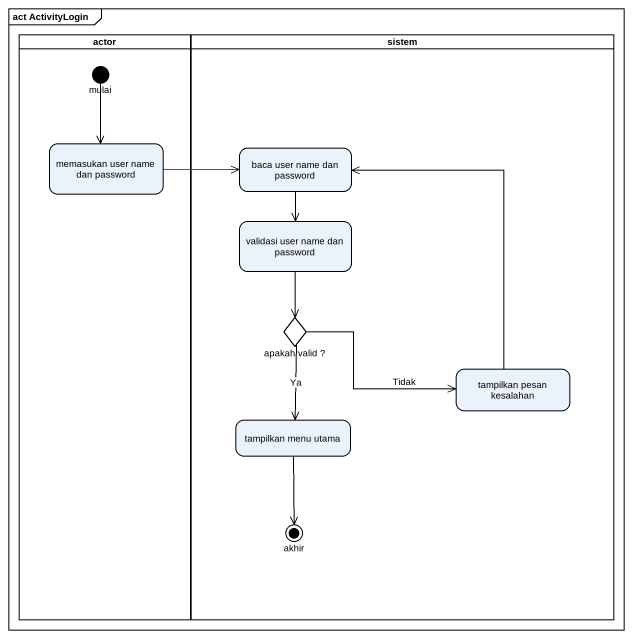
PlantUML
@startuml
mainframe act ActivityLogin
hide empty description
state "actor" as actor_ <<partition>> {
  state mulai <<start>>
  state "memasukan user name dan password" as memasukan_user_name_dan
}
state sistem <<partition>> {
  state "baca user name dan password" as baca_user_name_dan_password
  state "validasi user name dan password" as validasi_user_name_dan
  state "apakah valid ?" as apakah_valid <<choice>>
  state "tampilkan pesan kesalahan" as tampilkan_pesan_kesalahan
  state "tampilkan menu utama" as tampilkan_menu_utama
  state akhir <<end>>
}
mulai --> memasukan_user_name_dan
memasukan_user_name_dan -right-> baca_user_name_dan_password
baca_user_name_dan_password --> validasi_user_name_dan
validasi_user_name_dan --> apakah_valid
apakah_valid -right-> tampilkan_pesan_kesalahan : Tidak
apakah_valid --> tampilkan_menu_utama : Ya
tampilkan_pesan_kesalahan -up-> baca_user_name_dan_password
tampilkan_menu_utama --> akhir
@enduml
